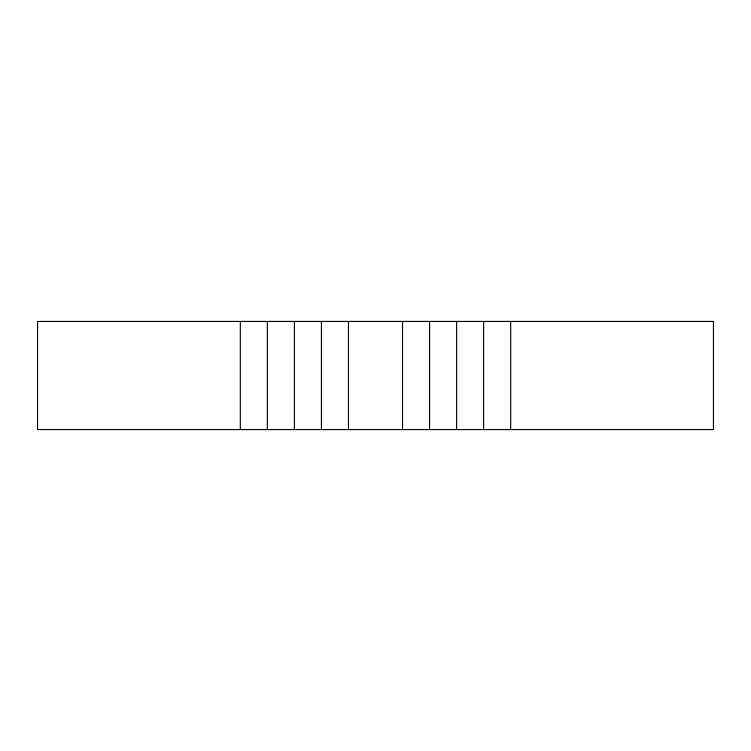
<?xml version="1.0" encoding="UTF-8"?>
<svg xmlns="http://www.w3.org/2000/svg" width="751" height="751" viewBox="0 0 751 751"><rect width="100%" height="100%" fill="white"/><g stroke="black" fill="none" stroke-linecap="round" stroke-linejoin="round"><path stroke-width="1.13" d="M510.68 321.428L510.68 429.572M483.644 321.428L483.644 429.572M456.608 321.428L456.608 429.572M429.572 321.428L429.572 429.572M402.536 321.428L402.536 429.572M348.464 321.428L348.464 429.572M321.428 321.428L321.428 429.572M294.392 321.428L294.392 429.572M267.356 321.428L267.356 429.572M240.32 321.428L240.32 429.572M713.45 321.428L37.55 321.428L37.55 429.572L713.45 429.572L713.45 321.428"/></g></svg>
